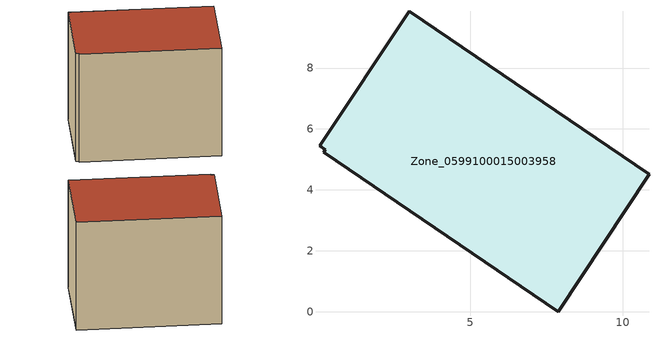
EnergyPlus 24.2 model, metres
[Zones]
Zone_0599100015003958
 floor ground (C_G): 0.24,5.32 0.05,5.45 3,9.87 10.87,4.51 7.9,0 0.19,5.24 z0.61
 wall outside (C_F): 7.9,0 10.87,4.51 3,9.87 0.05,5.45 0.24,5.32 0.19,5.24 7.9,0 z0.61:8.77
 roof outside (C_R): 0.05,5.45 0.24,5.32 0.19,5.24 7.9,0 10.87,4.51 3,9.87 z8.77
[BUILDING]
Pand.0599100015003958: North Axis=0; Terrain=City; Loads Convergence Tolerance Value=0.04; Temperature Convergence Tolerance Value=0.4; Solar Distribution=FullExterior; Maximum Number of Warmup Days=25; Minimum Number of Warmup Days=1
[Site:Location]
Rotterdam.The.Hague.AP_ZH_NLD Design_Conditions: Latitude=51.96; Longitude=4.45; Time Zone=1; Elevation=-4.5
[SITE:GROUNDTEMPERATURE:BUILDINGSURFACE]
18, 18, 18, 18, 18, 18, 18, 18, 18, 18, 18, 18
[MATERIAL] Thermal Absorptance=0.9; Solar Absorptance=0.7; Visible Absorptance=0.7
Name | Roughness | Thickness | Conductivity | Density | Specific Heat
G.TI.1975-1991 | MediumSmooth | 0.15 | 0.288461 | 540 | 1210
F.TI.1975-1991 | Rough | 0.3 | 0.230769 | 1920 | 840
R.TI.1975-1991 | MediumRough | 0.2 | 0.153846 | 1500 | 1000
[CONSTRUCTION]
C_G: G.TI.1975-1991
C_F: F.TI.1975-1991
C_R: R.TI.1975-1991
[ZONE]
Zone_0599100015003958: Type=1; Multiplier=1; Ceiling Height=Autocalculate; Volume=Autocalculate; Floor Area=autocalculate; Part of Total Floor Area=Yes
[ZONEINFILTRATION:DESIGNFLOWRATE]
Infil_Zone_0599100015003958: Zone or ZoneList or Space or SpaceList=Zone_0599100015003958; Schedule=AlwaysOn; Design Flow Rate Calculation Method=Flow/Area; Flow Rate per Floor Area=0.003; Constant Term Coefficient=1; Temperature Term Coefficient=0; Velocity Term Coefficient=0; Velocity Squared Term Coefficient=0
[HVACTEMPLATE:ZONE:IDEALLOADSAIRSYSTEM]
Zone_0599100015003958: Maximum Heating Supply Air Temperature=50; Minimum Cooling Supply Air Temperature=13; Maximum Heating Supply Air Humidity Ratio=0.0156; Minimum Cooling Supply Air Humidity Ratio=0.0077; Heating Limit=NoLimit; Cooling Limit=NoLimit; Dehumidification Control Type=ConstantSensibleHeatRatio; Cooling Sensible Heat Ratio=0.7; Dehumidification Setpoint=60; Humidification Control Type=None; Humidification Setpoint=30; Outdoor Air Method=None; Outdoor Air Flow Rate per Person=0.00944; Outdoor Air Flow Rate per Zone Floor Area=0; Outdoor Air Flow Rate per Zone=0; Demand Controlled Ventilation Type=None; Outdoor Air Economizer Type=NoEconomizer; Heat Recovery Type=None; Sensible Heat Recovery Effectiveness=0.7; Latent Heat Recovery Effectiveness=0.65
[ZONECONTROL:THERMOSTAT]
ThermostatControl_Zone_0599100015003958: Zone or ZoneList=Zone_0599100015003958; Control Type Schedule=DualSetpointControlType; Control 1=Thermostat_Zone_0599100015003958; Temperature Difference Between Cutout And Setpoint=0
[THERMOSTATSETPOINT:DUALSETPOINT]
Thermostat_Zone_0599100015003958: Heating Setpoint Temperature Schedule=HeatingSetpoint_Zone_0599100015003958; Cooling Setpoint Temperature Schedule=CoolingSetpoint_Zone_0599100015003958
[SCHEDULE:COMPACT]
HeatingSetpoint_Zone_0599100015003958: Through: 12/31, For: AllDays, Until: 24:00, 21
CoolingSetpoint_Zone_0599100015003958: Through: 12/31, For: AllDays, Until: 24:00, 24
DualSetpointControlType: Through: 12/31, For: AllDays, Until: 24:00, 4
AlwaysOn: Through: 12/31, For: AllDays, Until: 24:00, 1
